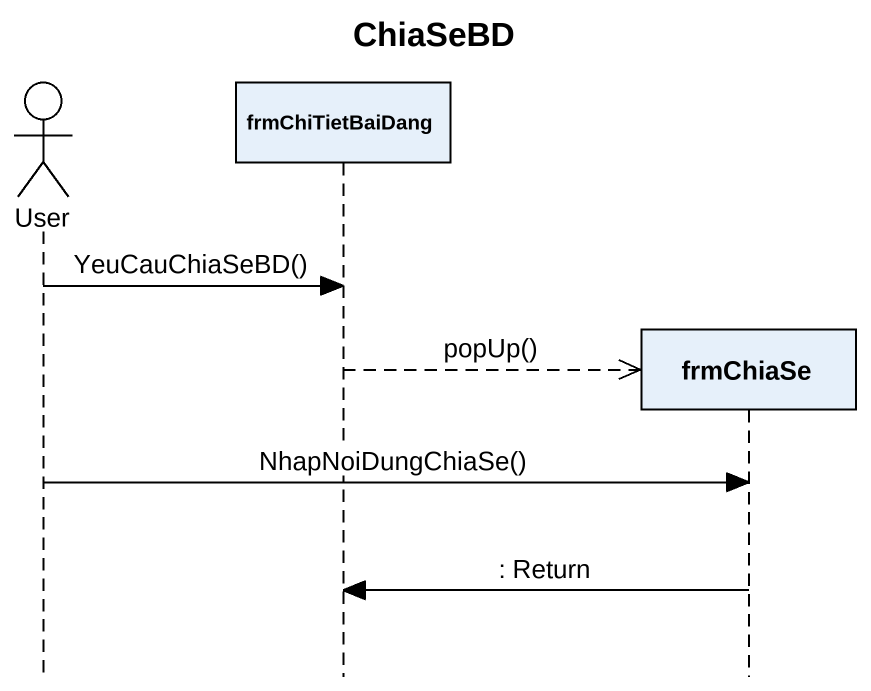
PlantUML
@startuml
title ChiaSeBD
hide footbox
actor User
participant frmChiTietBaiDang
participant frmChiaSe

User -> frmChiTietBaiDang : YeuCauChiaSeBD()
frmChiTietBaiDang -->> frmChiaSe ** : popUp()
User -> frmChiaSe : NhapNoiDungChiaSe()
frmChiaSe -> frmChiTietBaiDang : : Return
@enduml
